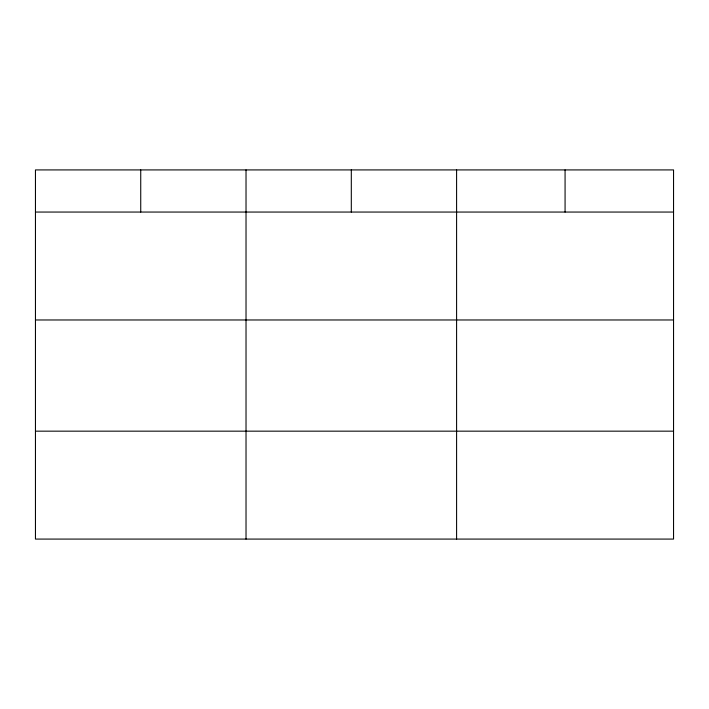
<?xml version="1.0" encoding="UTF-8"?>
<svg xmlns="http://www.w3.org/2000/svg" width="709" height="709" viewBox="0 0 709 709"><rect width="100%" height="100%" fill="white"/><g stroke="black" fill="none" stroke-linecap="round" stroke-linejoin="round"><path stroke-width="1.06" d="M673.55 319.972L673.55 169.921L35.45 169.921L35.45 539.079L673.55 539.079L673.55 319.972L35.45 319.972M35.45 212.053L673.55 212.053M35.45 431.161L673.55 431.161M565.073 169.921L565.073 212.053M456.596 169.921L456.596 539.079M351.309 169.921L351.309 212.053M246.023 169.921L246.023 539.079M140.737 169.921L140.737 212.053"/></g></svg>
